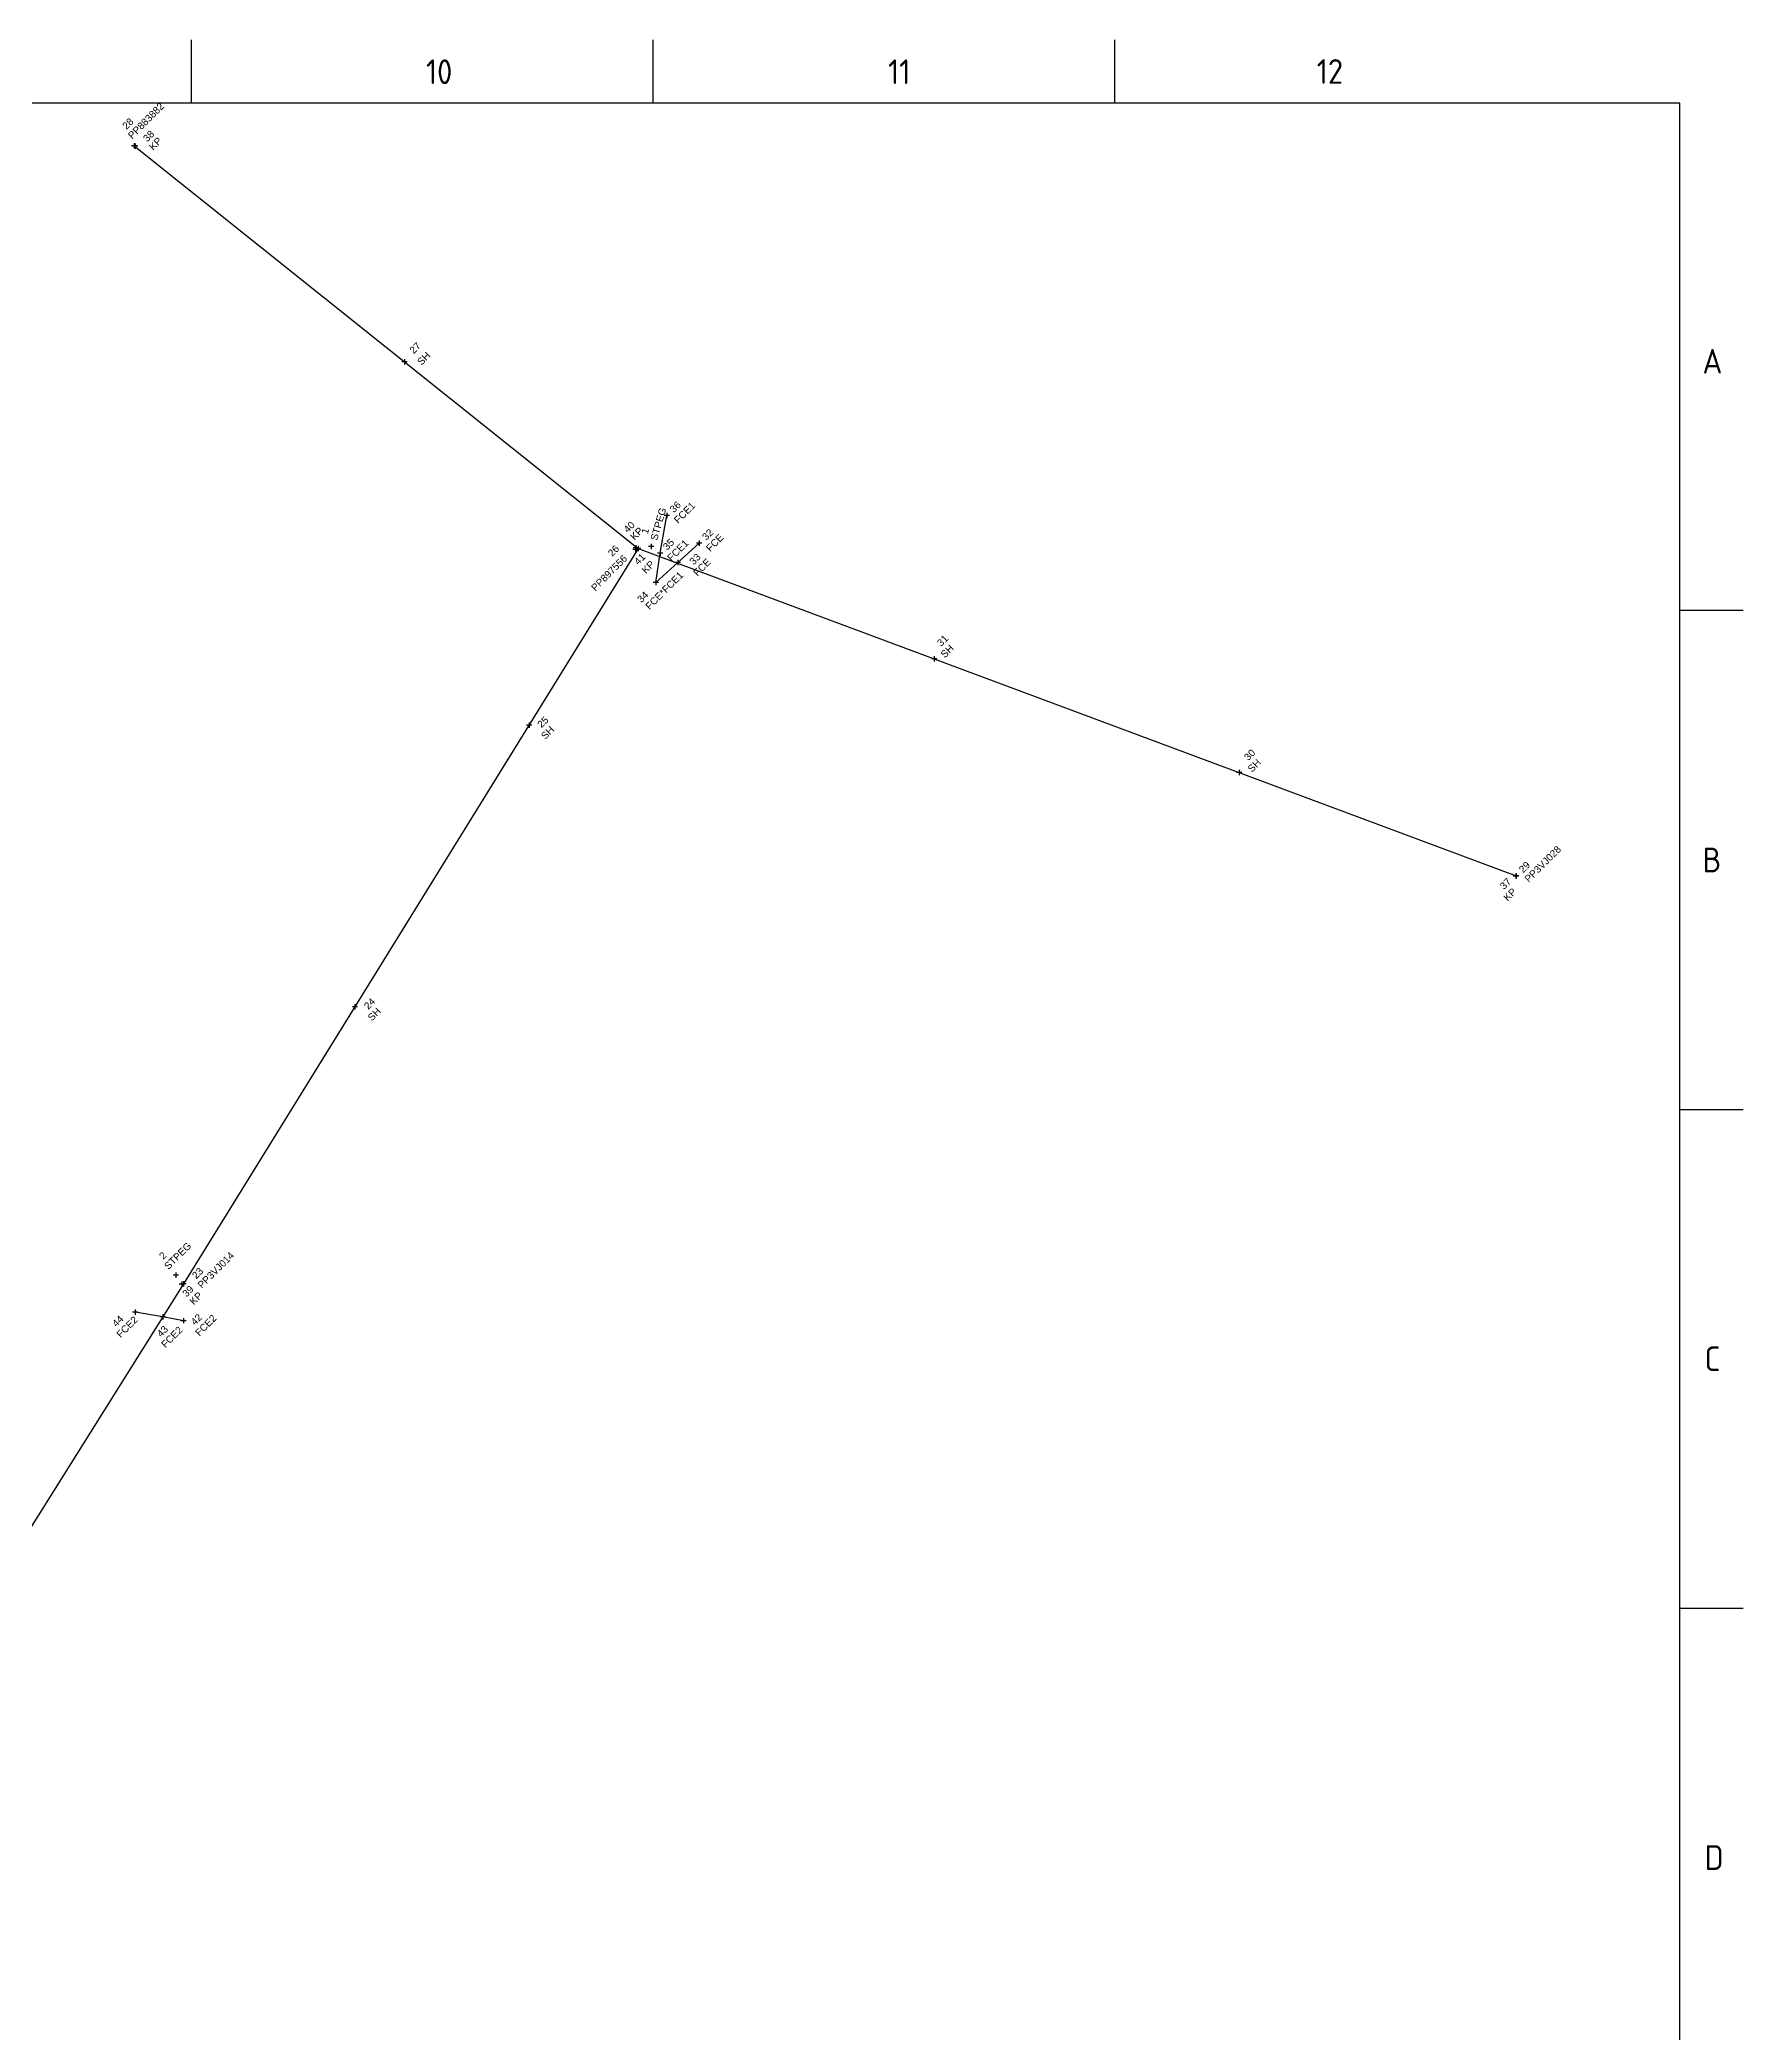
# Paper-space layout 'Survey' of a CAD drawing. Header units: metres, sheet in millimetres. Extents: x -21 to 813, y -3 to 586.
# Drawn here: x 571.2 to 812.8, y 300.8 to 583.4 of the extents above; entities that cross this region are included whole.
import ezdxf
from ezdxf.enums import TextEntityAlignment as Align

# ---------------------------------------------------------------- set-up
doc = ezdxf.new("R2010")
doc.units = ezdxf.units.M
doc.layers.get('0').update_dxf_attribs({"color": 6})
doc.layers.add('Notes', color=7, linetype='Continuous')
doc.layers.add('SupportsUG_SP_EXT', color=7, linetype='Continuous')
doc.styles.add('ARIAL', font='arial.ttf', dxfattribs={"height": 2})
doc.styles.add('iecISOCP', font='isocp.shx')
doc.styles.get("Standard").update_dxf_attribs({"font": 'arial.ttf'})

# ---------------------------------------------------------------- blocks, each defined once
blk = doc.blocks.new('A1_FRAME_TITLE')
at = {"layer": 'Notes', "linetype": 'Continuous'}
for p, q in [((613.21, 574.39), (613.21, 583.39)), ((678.72, 574.39), (678.72, 583.39)), ((744.23, 574.39), (744.23, 583.39)), ((833.35, 502.43), (824.35, 502.43)), ((824.37, 431.68), (833.35, 431.68)), ((824.35, 360.93), (833.35, 360.93))]:
    blk.add_line(p, q, dxfattribs=at)
at = {"layer": 'Notes', "color": 3, "linetype": 'Continuous'}
blk.add_line((824.37, 5.97), (824.37, 574.39), dxfattribs=at)
at = {"layer": 'Notes', "color": 3, "linetype": 'Continuous', "flags": 128}
blk.add_lwpolyline([(824.37, 574.39), (149.5, 574.39)], dxfattribs=at)
blk.add_attdef('DRAFT_NUM', (29.9, 23.29), '', height=2.5, rotation=90)
at = {"layer": 'Notes', "color": 7, "style": 'iecISOCP'}
for s, p in [('10', (646.5, 577.12)), ('11', (712.06, 577.12)), ('12', (772.87, 577.16)), ('A', (827.58, 536.06)), ('B', (827.58, 465.31)), ('C', (827.87, 394.56)), ('D', (827.87, 323.81))]:
    blk.add_text(s, height=3.5, dxfattribs=at).set_placement(p)
at = {"layer": 'Notes', "color": 7, "style": 'iecISOCP', "flags": 8}
blk.add_attdef('VERSION_NO', text='', height=2.5, rotation=90, dxfattribs=at).set_placement((302.04, 43.81), align=Align.MIDDLE_CENTER)
at = {"layer": 'Notes', "color": 7, "style": 'iecISOCP'}
for tag, p in [('CAP_NO', (513.19, 43.46)), ('IE_NUM', (513.05, 37.81)), ('REF_No_1', (335.24, 32.31)), ('REF_1', (362.52, 32.31)), ('GEN_WO', (441.71, 31.76)), ('HV_SWITCH', (513.46, 32.16)), ('REF_No_2', (335.24, 26.31)), ('REF_2', (362.52, 26.31)), ('OH_WO', (441.71, 25.81)), ('UBD_REF', (513.05, 25.83)), ('REF_No_3', (335.24, 20.31)), ('REF_3', (362.52, 20.31)), ('UG_WO', (441.71, 20.05)), ('GIS_MAP_No', (513.05, 20.04)), ('REF_No_4', (335.24, 14.31)), ('REF_4', (362.52, 14.31)), ('SUB_WO', (441.71, 13.81)), ('HV_OP_DIAG', (513.33, 14.2)), ('LGA', (512.95, 7.78))]:
    blk.add_attdef(tag, p, '', height=2.5, dxfattribs=at)
at = {"layer": 'Notes', "style": 'iecISOCP'}
for tag, p in [('T1', (684.37, 39.47)), ('T2', (684.37, 34.35)), ('T3', (684.37, 28.92)), ('T4', (684.37, 23.66)), ('T5', (684.37, 18.23)), ('T6', (684.37, 12.97))]:
    blk.add_attdef(tag, text='', height=3.5, dxfattribs=at).set_placement(p, align=Align.CENTER)
at = {"layer": 'Notes', "color": 7, "style": 'iecISOCP'}
for tag, p in [('scale', (567.76, 33.27)), ('DRAWN', (567.76, 24.93)), ('DATE', (567.76, 16.88)), ('DESIGN', (605.62, 9.15)), ('CHD', (567.76, 8.37))]:
    blk.add_attdef(tag, text='', height=2.5, dxfattribs=at).set_placement(p, align=Align.CENTER)
at = {"layer": 'Notes', "color": 4, "style": 'iecISOCP'}
blk.add_attdef('NUM', text='', height=7, dxfattribs=at).set_placement((792.37, 20.12), align=Align.MIDDLE_CENTER)
at = {"layer": 'Notes', "color": 1, "style": 'iecISOCP'}
blk.add_attdef('REV', text='', height=5, dxfattribs=at).set_placement((820.05, 17.1), align=Align.CENTER)
at = {"layer": 'Notes', "color": 7, "style": 'iecISOCP'}
for tag, p in [('NS', (790.71, 8.12)), ('SHTS', (805.41, 8.12))]:
    blk.add_attdef(tag, text='', height=2.5, dxfattribs=at).set_placement(p, align=Align.MIDDLE)
at = {"layer": 'Notes', "style": 'iecISOCP'}
blk.add_attdef('ExportID', (9.08, 2.39), '', height=2.5, dxfattribs=at)
at = {"layer": 'Notes', "style": 'iecISOCP', "flags": 1}
for tag, p in [('ProjectType', (14.17, -26.8)), ('ProjectNumber', (23.56, -26.82)), ('DrawingNumber', (35.51, -26.8)), ('ProjectDescription', (47.56, -26.83)), ('ExportDate', (60.28, -26.79)), ('ExportUserName', (69.15, -26.8)), ('DesignerCompanyName', (81.48, -26.79)), ('ExportAreaOfInterest', (97.1, -26.81)), ('GIS_SUCCESS', (112, -26.78)), ('CAD_SUCCESS', (121.79, -26.78)), ('DEPOTCODE', (132.11, -26.88)), ('ExportCategories', (140.08, -26.8)), ('Comments', (154.38, -26.88))]:
    blk.add_attdef(tag, p, '', height=1, dxfattribs=at)

psp = doc.layouts.new('Survey')

# ---------------------------------------------------------------- linework, layer by layer
at = {"layer": 'Notes'}
for p, q in [((584.55, 568.72), (584.55, 567.97)), ((584.68, 568.67), (584.68, 567.92)), ((622.9, 538.11), (622.9, 537.36)), ((660.11, 516.29), (660.11, 515.54)), ((655.7, 511.72), (655.7, 510.97)), ((656.07, 511.63), (656.07, 510.88)), ((657.89, 511.89), (657.89, 511.14)), ((664.72, 512.38), (664.72, 511.63)), ((655.68, 511.47), (655.68, 510.72)), ((659.16, 510.97), (659.16, 510.22)), ((661.69, 509.63), (661.69, 508.88)), ((658.55, 506.77), (658.55, 506.02)), ((698.03, 495.98), (698.03, 495.23)), ((640.57, 486.57), (640.57, 485.82)), ((741.32, 479.85), (741.32, 479.1)), ((780.57, 465.16), (780.57, 464.41)), ((780.6, 465.21), (780.6, 464.46)), ((615.87, 446.62), (615.87, 445.87)), ((590.46, 408.55), (590.46, 407.8)), ((591.3, 407.26), (591.3, 406.51)), ((591.56, 407.31), (591.56, 406.56)), ((584.69, 403.29), (584.69, 402.54)), ((588.62, 402.63), (588.62, 401.88)), ((591.56, 402.09), (591.56, 401.34))]:
    psp.add_line(p, q, dxfattribs=at)
at = {"layer": 'Notes', "ltscale": 10}
for p, q in [((584.55, 568.35), (656.07, 511.25)), ((656.07, 511.25), (591.56, 406.94)), ((656.07, 511.25), (780.6, 464.83)), ((591.56, 406.94), (458.08, 194.48))]:
    psp.add_line(p, q, dxfattribs=at)
at = {"layer": 'Notes', "linetype": 'Continuous', "ltscale": 2}
for p, q in [((659.16, 510.6), (660.11, 515.92)), ((664.72, 512.01), (661.69, 509.25)), ((658.55, 506.4), (659.16, 510.6)), ((661.69, 509.25), (658.55, 506.4)), ((588.62, 402.26), (584.69, 402.91)), ((591.56, 401.71), (588.62, 402.26))]:
    psp.add_line(p, q, dxfattribs=at)
at = {"layer": 'Notes'}
for points in [[(584.92, 568.35), (584.55, 568.35), (584.17, 568.35)], [(585.05, 568.3), (584.68, 568.3), (584.3, 568.3)], [(623.27, 537.73), (622.9, 537.73), (622.52, 537.73)], [(660.49, 515.92), (660.11, 515.92), (659.74, 515.92)], [(658.26, 511.52), (657.89, 511.52), (657.51, 511.52)], [(665.09, 512.01), (664.72, 512.01), (664.34, 512.01)], [(656.06, 511.09), (655.68, 511.09), (655.31, 511.09)], [(656.07, 511.35), (655.7, 511.35), (655.32, 511.35)], [(656.44, 511.25), (656.07, 511.25), (655.69, 511.25)], [(659.54, 510.6), (659.16, 510.6), (658.79, 510.6)], [(662.07, 509.25), (661.69, 509.25), (661.32, 509.25)], [(658.93, 506.4), (658.55, 506.4), (658.18, 506.4)], [(698.41, 495.61), (698.03, 495.61), (697.66, 495.61)], [(640.95, 486.19), (640.57, 486.19), (640.2, 486.19)], [(741.7, 479.47), (741.32, 479.47), (740.95, 479.47)], [(780.94, 464.78), (780.57, 464.78), (780.19, 464.78)], [(780.97, 464.83), (780.6, 464.83), (780.22, 464.83)], [(616.25, 446.25), (615.87, 446.25), (615.5, 446.25)], [(590.83, 408.17), (590.46, 408.17), (590.08, 408.17)], [(591.67, 406.88), (591.3, 406.88), (590.92, 406.88)], [(591.94, 406.94), (591.56, 406.94), (591.19, 406.94)], [(585.07, 402.91), (584.69, 402.91), (584.32, 402.91)], [(588.99, 402.26), (588.62, 402.26), (588.24, 402.26)], [(591.93, 401.71), (591.56, 401.71), (591.18, 401.71)]]:
    psp.add_lwpolyline(points, dxfattribs=at)

# ---------------------------------------------------------------- block references
at = {"layer": 'SupportsUG_SP_EXT'}
psp.add_blockref('A1_FRAME_TITLE', (-20.55, 0), dxfattribs=at)

# ---------------------------------------------------------------- texts
at = {"layer": 'Notes', "style": 'ARIAL'}
for s, rotation, p in [('PP883882', 45, (584.27, 569.26)), ('28', 45, (583.46, 570.61)), ('38', 45, (586.41, 568.84)), ('KP', 45, (587.26, 567.66)), ('27', 45, (624.21, 538.79)), ('SH', 45, (625.3, 537.15)), ('36', 45, (661.11, 516.24)), ('FCE1', 45, (661.72, 514.7)), ('40', 45, (654.57, 513.39)), ('STPEG', 73.837, (658.73, 512.31)), ('26', 45, (652.36, 510.02)), ('KP', 45, (655.53, 512.35)), ('1', 73.837, (657.4, 513.22)), ('35', 45, (660.16, 510.92)), ('FCE1', 45, (660.77, 509.37)), ('32', 45, (665.71, 512.33)), ('FCE', 45, (666.28, 510.73)), ('PP897556', 45, (649.97, 505.11)), ('41', 45, (656.07, 508.85)), ('KP', 45, (657.16, 507.6)), ('33', 45, (663.91, 508.84)), ('FCE', 45, (664.47, 507.24)), ('FCE*FCE1', 45, (657.67, 502.48)), ('34', 45, (656.5, 503.47)), ('31', 45, (699.03, 497.28)), ('SH', 45, (699.55, 495.64)), ('25', 45, (642.34, 485.72)), ('SH', 45, (642.86, 484.08)), ('30', 45, (742.6, 481.07)), ('SH', 45, (743.12, 479.42)), ('29', 45, (781.59, 465.15)), ('PP3VJ028', 45, (782.4, 463.8)), ('37', 45, (778.89, 462.8)), ('KP', 45, (779.41, 461.16)), ('24', 45, (617.75, 445.78)), ('SH', 45, (618.27, 444.14)), ('STPEG', 45, (589.41, 408.88)), ('2', 45, (588.68, 410.32)), ('PP3VJ014', 45, (594.16, 406.2)), ('23', 45, (593.35, 407.55)), ('39', 45, (591.98, 404.99)), ('KP', 45, (593.01, 403.87)), ('44', 45, (582.02, 400.76)), ('FCE2', 45, (582.63, 399.21)), ('42', 45, (593.18, 400.98)), ('FCE2', 45, (593.79, 399.44)), ('43', 45, (588.36, 399.31)), ('FCE2', 45, (588.98, 397.77))]:
    psp.add_text(s, height=1, rotation=rotation, dxfattribs=at).set_placement(p)

doc.saveas('drawing.dxf')
